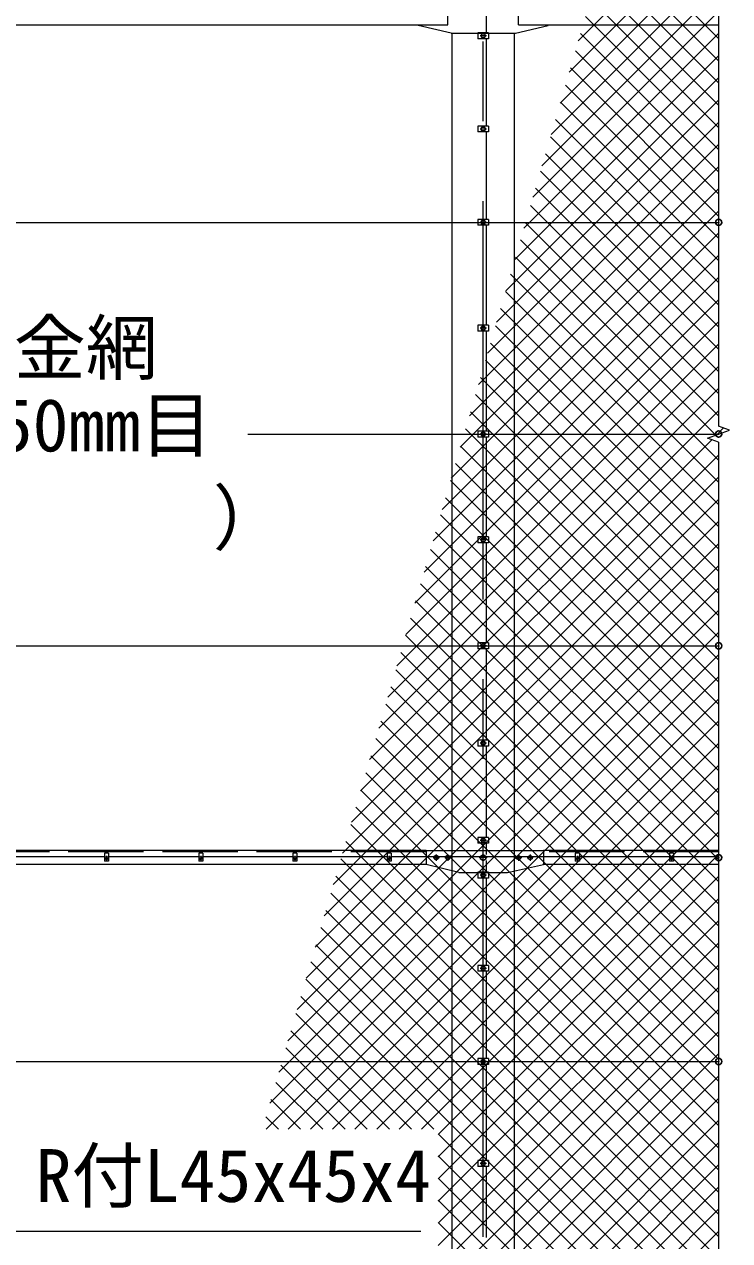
# Model space of a CAD drawing. Units: millimetres, scale not verified. Extents: x -14700 to 14700, y -10395 to 10395.
# Drawn here: x -6034 to -3787, y 227 to 4104 of the extents above; entities that cross this region are included whole.
import ezdxf
from ezdxf.enums import TextEntityAlignment as Align

# ---------------------------------------------------------------- set-up
doc = ezdxf.new("R2010")
doc.units = ezdxf.units.MM
doc.header["$LTSCALE"] = 40
doc.header["$PDMODE"] = 32
doc.header["$PDSIZE"] = 20
doc.linetypes.add('DASHED', pattern=[7.5, 6, -1.5])
doc.linetypes.add('USER1', pattern=[50.8, 31.75, -6.35, 6.35, -6.35])
for name, color, linetype, lineweight in [('0-1_D-STR-DIM', 7, 'Continuous', 13), ('0-4_D-STR3', 3, 'Continuous', 13), ('0-8_D-STR-TXT', 7, 'Continuous', 13), ('0-9_D-STR1', 1, 'Continuous', 18), ('0-A_D-BMK', 2, 'USER1', 13), ('0-B_D-STR2', 7, 'Continuous', 13)]:
    doc.layers.add(name, color=color, linetype=linetype, lineweight=lineweight)
doc.layers.add('0-3_Defpoints', color=253, linetype='Continuous')
doc.styles.add('ＭＳ ゴシック', font='')
doc.styles.get('ＭＳ ゴシック').set_extended_font_data('MS Gothic')

msp = doc.modelspace()

# ---------------------------------------------------------------- linework, layer by layer
at = {"layer": '0-1_D-STR-DIM'}
for p, q in [((-3822.27, 4622.02), (-3822.27, 2823.39)), ((-3857.5, 2784.91), (-3787.02, 2810.56)), ((-3787.02, 2810.56), (-3822.26, 2823.39)), ((-3822.26, 2772.09), (-3857.5, 2784.91)), ((-3822.27, 2772.09), (-3822.27, 173.39))]:
    msp.add_line(p, q, dxfattribs=at)
at = {"layer": '0-3_Defpoints'}
for p in [(-3822.27, 3472.74), (-3822.27, 2797.74), (-3822.27, 2122.74), (-3822.27, 1447.74), (-3822.27, 797.74)]:
    msp.add_point(p, dxfattribs=at)
at = {"layer": '0-4_D-STR3'}
for p, q in [((-4562.27, 4077.24), (-4562.27, 4142.74)), ((-4779.29, 4102.74), (-4779.29, 4100.74)), ((-4674.77, 4075.74), (-4779.29, 4100.74)), ((-4674.77, 4075.74), (-4469.77, 4075.74)), ((-4555.07, 4077.24), (-4589.47, 4077.24)), ((-4589.47, 4077.24), (-4589.47, 4058.24)), ((-4572.27, 4075.24), (-4578.77, 4071.49)), ((-4578.77, 4071.49), (-4578.77, 4063.98)), ((-4565.77, 4071.49), (-4572.27, 4075.24)), ((-4565.77, 4063.98), (-4565.77, 4071.49)), ((-4555.07, 4077.24), (-4555.07, 4058.24)), ((-4469.77, 4075.74), (-4365.24, 4100.74)), ((-4365.24, 4102.74), (-4365.24, 4100.74)), ((-4555.07, 4058.24), (-4589.47, 4058.24)), ((-4578.77, 4063.98), (-4572.27, 4060.23)), ((-4572.27, 4060.23), (-4565.77, 4063.98)), ((-4562.27, 3779.74), (-4562.27, 4058.24)), ((-4555.07, 3779.74), (-4589.47, 3779.74)), ((-4589.47, 3779.74), (-4589.47, 3760.74)), ((-4572.27, 3777.74), (-4578.77, 3773.99)), ((-4578.77, 3773.99), (-4578.77, 3766.48)), ((-4578.77, 3766.48), (-4572.27, 3762.73)), ((-4565.77, 3773.99), (-4572.27, 3777.74)), ((-4572.27, 3762.73), (-4565.77, 3766.48)), ((-4565.77, 3766.48), (-4565.77, 3773.99)), ((-4555.07, 3779.74), (-4555.07, 3760.74)), ((-4555.07, 3760.74), (-4589.47, 3760.74)), ((-4562.27, 3482.24), (-4562.27, 3760.74)), ((-10555.07, 3472.74), (-3822.27, 3472.74)), ((-4555.07, 3482.24), (-4589.47, 3482.24)), ((-4589.47, 3482.24), (-4589.47, 3463.24)), ((-4555.07, 3463.24), (-4589.47, 3463.24)), ((-4572.27, 3480.24), (-4578.77, 3476.49)), ((-4578.77, 3476.49), (-4578.77, 3468.98)), ((-4578.77, 3468.98), (-4572.27, 3465.23)), ((-4565.77, 3476.49), (-4572.27, 3480.24)), ((-4572.27, 3465.23), (-4565.77, 3468.98)), ((-4565.77, 3468.98), (-4565.77, 3476.49)), ((-4562.27, 3144.74), (-4562.27, 3463.24)), ((-4555.07, 3482.24), (-4555.07, 3463.24)), ((-4555.07, 3144.74), (-4589.47, 3144.74)), ((-4589.47, 3144.74), (-4589.47, 3125.74)), ((-4572.27, 3142.74), (-4578.77, 3138.99)), ((-4565.77, 3138.99), (-4572.27, 3142.74)), ((-4555.07, 3144.74), (-4555.07, 3125.74)), ((-4555.07, 3125.74), (-4589.47, 3125.74)), ((-4578.77, 3138.99), (-4578.77, 3131.48)), ((-4578.77, 3131.48), (-4572.27, 3127.73)), ((-4572.27, 3127.73), (-4565.77, 3131.48)), ((-4565.77, 3131.48), (-4565.77, 3138.99)), ((-4562.27, 2807.24), (-4562.27, 3125.74)), ((-5322.27, 2797.74), (-3822.27, 2797.74)), ((-4555.07, 2807.24), (-4589.47, 2807.24)), ((-4589.47, 2807.24), (-4589.47, 2788.24)), ((-4572.27, 2805.24), (-4578.77, 2801.49)), ((-4578.77, 2801.49), (-4578.77, 2793.98)), ((-4578.77, 2793.98), (-4572.27, 2790.23)), ((-4565.77, 2801.49), (-4572.27, 2805.24)), ((-4572.27, 2790.23), (-4565.77, 2793.98)), ((-4565.77, 2793.98), (-4565.77, 2801.49)), ((-4555.07, 2807.24), (-4555.07, 2788.24)), ((-4555.07, 2788.24), (-4589.47, 2788.24)), ((-4562.27, 2469.74), (-4562.27, 2788.24)), ((-4555.07, 2469.74), (-4589.47, 2469.74)), ((-4589.47, 2469.74), (-4589.47, 2450.74)), ((-4555.07, 2450.74), (-4589.47, 2450.74)), ((-4572.27, 2467.74), (-4578.77, 2463.99)), ((-4578.77, 2463.99), (-4578.77, 2456.48)), ((-4578.77, 2456.48), (-4572.27, 2452.73)), ((-4565.77, 2463.99), (-4572.27, 2467.74)), ((-4572.27, 2452.73), (-4565.77, 2456.48)), ((-4565.77, 2456.48), (-4565.77, 2463.99)), ((-4562.27, 2132.24), (-4562.27, 2450.74)), ((-4555.07, 2469.74), (-4555.07, 2450.74)), ((-10555.07, 2122.74), (-3822.27, 2122.74)), ((-4555.07, 2132.24), (-4589.47, 2132.24)), ((-4589.47, 2132.24), (-4589.47, 2113.24)), ((-4555.07, 2113.24), (-4589.47, 2113.24)), ((-4572.27, 2130.24), (-4578.77, 2126.49)), ((-4578.77, 2126.49), (-4578.77, 2118.98)), ((-4578.77, 2118.98), (-4572.27, 2115.23)), ((-4565.77, 2126.49), (-4572.27, 2130.24)), ((-4572.27, 2115.23), (-4565.77, 2118.98)), ((-4565.77, 2118.98), (-4565.77, 2126.49)), ((-4562.27, 1822.24), (-4562.27, 2113.24)), ((-4555.07, 2132.24), (-4555.07, 2113.24)), ((-4555.07, 1803.24), (-4589.47, 1803.24)), ((-4572.27, 1820.24), (-4578.77, 1816.49)), ((-4578.77, 1816.49), (-4578.77, 1808.98)), ((-4578.77, 1808.98), (-4572.27, 1805.23)), ((-4565.77, 1816.49), (-4572.27, 1820.24)), ((-4572.27, 1805.23), (-4565.77, 1808.98)), ((-4565.77, 1808.98), (-4565.77, 1816.49)), ((-4562.27, 1512.24), (-4562.27, 1803.24)), ((-4555.07, 1822.24), (-4555.07, 1803.24)), ((-4572.27, 1510.24), (-4578.77, 1506.49)), ((-4578.77, 1506.49), (-4578.77, 1498.98)), ((-4578.77, 1498.98), (-4572.27, 1495.23)), ((-4565.77, 1506.49), (-4572.27, 1510.24)), ((-4572.27, 1495.23), (-4565.77, 1498.98)), ((-4565.77, 1498.98), (-4565.77, 1506.49)), ((-4562.27, 1457.24), (-4562.27, 1493.24)), ((-6065.77, 1451.24), (-5778.77, 1451.24)), ((-5778.77, 1462.24), (-5778.77, 1436.24)), ((-5765.77, 1462.24), (-5778.77, 1462.24)), ((-5765.77, 1436.24), (-5778.77, 1436.24)), ((-5765.77, 1462.24), (-5765.77, 1436.24)), ((-5765.77, 1451.24), (-5478.77, 1451.24)), ((-5478.77, 1462.24), (-5478.77, 1436.24)), ((-5465.77, 1462.24), (-5478.77, 1462.24)), ((-5465.77, 1436.24), (-5478.77, 1436.24)), ((-5465.77, 1462.24), (-5465.77, 1436.24)), ((-5465.77, 1451.24), (-5178.77, 1451.24)), ((-5178.77, 1462.24), (-5178.77, 1436.24)), ((-5165.77, 1462.24), (-5178.77, 1462.24)), ((-5165.77, 1436.24), (-5178.77, 1436.24)), ((-5165.77, 1462.24), (-5165.77, 1436.24)), ((-5165.77, 1451.24), (-4878.77, 1451.24)), ((-4878.77, 1462.24), (-4878.77, 1436.24)), ((-4865.77, 1462.24), (-4878.77, 1462.24)), ((-4865.77, 1436.24), (-4878.77, 1436.24)), ((-4865.77, 1462.24), (-4865.77, 1436.24)), ((-4865.77, 1451.24), (-4278.77, 1451.24)), ((-4754.29, 1470.74), (-4379.77, 1470.74)), ((-4754.29, 1470.74), (-4754.29, 1425.74)), ((-4721.96, 1455.24), (-4728.46, 1451.49)), ((-4728.46, 1451.49), (-4728.46, 1443.98)), ((-4728.46, 1443.98), (-4721.96, 1440.23)), ((-4715.46, 1451.49), (-4721.96, 1455.24)), ((-4721.96, 1440.23), (-4715.46, 1443.98)), ((-4715.46, 1443.98), (-4715.46, 1451.49)), ((-4685, 1455.24), (-4691.5, 1451.49)), ((-4691.5, 1451.49), (-4691.5, 1443.98)), ((-4691.5, 1443.98), (-4685, 1440.23)), ((-4678.5, 1451.49), (-4685, 1455.24)), ((-4685, 1440.23), (-4678.5, 1443.98)), ((-4678.5, 1443.98), (-4678.5, 1451.49)), ((-4580.77, 1452.65), (-4572.27, 1457.55)), ((-4580.77, 1442.83), (-4580.77, 1452.65)), ((-4572.27, 1437.92), (-4580.77, 1442.83)), ((-4563.77, 1442.83), (-4572.27, 1437.92)), ((-4562.27, 1401.24), (-4562.27, 1438.24)), ((-4466.03, 1451.49), (-4459.53, 1455.24)), ((-4466.03, 1443.98), (-4466.03, 1451.49)), ((-4459.53, 1440.23), (-4466.03, 1443.98)), ((-4459.53, 1455.24), (-4453.03, 1451.49)), ((-4453.03, 1443.98), (-4459.53, 1440.23)), ((-4453.03, 1451.49), (-4453.03, 1443.98)), ((-4429.08, 1451.49), (-4422.58, 1455.24)), ((-4429.08, 1443.98), (-4429.08, 1451.49)), ((-4422.58, 1440.23), (-4429.08, 1443.98)), ((-4422.58, 1455.24), (-4416.08, 1451.49)), ((-4416.08, 1443.98), (-4422.58, 1440.23)), ((-4416.08, 1451.49), (-4416.08, 1443.98)), ((-4379.77, 1470.74), (-4379.77, 1425.74)), ((-4278.77, 1462.24), (-4278.77, 1436.24)), ((-4265.77, 1462.24), (-4278.77, 1462.24)), ((-4265.77, 1436.24), (-4278.77, 1436.24)), ((-4265.77, 1462.24), (-4265.77, 1436.24)), ((-4265.77, 1451.24), (-3978.77, 1451.24)), ((-3978.77, 1462.24), (-3978.77, 1436.24)), ((-3965.77, 1462.24), (-3978.77, 1462.24)), ((-3965.77, 1436.24), (-3978.77, 1436.24)), ((-3965.77, 1462.24), (-3965.77, 1436.24)), ((-3965.77, 1451.24), (-3822.26, 1451.24)), ((-4649.77, 1400.74), (-4754.29, 1425.74)), ((-4649.77, 1400.74), (-4494.77, 1400.74)), ((-4572.27, 1399.24), (-4578.77, 1395.49)), ((-4565.77, 1395.49), (-4572.27, 1399.24)), ((-4494.77, 1400.74), (-4379.77, 1425.74)), ((-4578.77, 1395.49), (-4578.77, 1387.98)), ((-4578.77, 1387.98), (-4572.27, 1384.23)), ((-4572.27, 1384.23), (-4565.77, 1387.98)), ((-4565.77, 1387.98), (-4565.77, 1395.49)), ((-4562.27, 1104.24), (-4562.27, 1382.24)), ((-4555.07, 1104.24), (-4589.47, 1104.24)), ((-4589.47, 1104.24), (-4589.47, 1085.24)), ((-4572.27, 1102.24), (-4578.77, 1098.49)), ((-4578.77, 1098.49), (-4578.77, 1090.98)), ((-4578.77, 1090.98), (-4572.27, 1087.23)), ((-4565.77, 1098.49), (-4572.27, 1102.24)), ((-4572.27, 1087.23), (-4565.77, 1090.98)), ((-4565.77, 1090.98), (-4565.77, 1098.49)), ((-4555.07, 1104.24), (-4555.07, 1085.24)), ((-4555.07, 1085.24), (-4589.47, 1085.24)), ((-4562.27, 807.24), (-4562.27, 1085.24)), ((-10555.07, 797.74), (-3822.27, 797.74)), ((-4555.07, 807.24), (-4589.47, 807.24)), ((-4589.47, 807.24), (-4589.47, 788.24)), ((-4555.07, 788.24), (-4589.47, 788.24)), ((-4572.27, 805.24), (-4578.77, 801.49)), ((-4578.77, 801.49), (-4578.77, 793.98)), ((-4578.77, 793.98), (-4572.27, 790.23)), ((-4565.77, 801.49), (-4572.27, 805.24)), ((-4572.27, 790.23), (-4565.77, 793.98)), ((-4565.77, 793.98), (-4565.77, 801.49)), ((-4562.27, 482.24), (-4562.27, 788.24)), ((-4555.07, 807.24), (-4555.07, 788.24)), ((-4555.07, 482.24), (-4589.47, 482.24)), ((-4589.47, 482.24), (-4589.47, 463.24)), ((-4572.27, 480.24), (-4578.77, 476.49)), ((-4578.77, 476.49), (-4578.77, 468.98)), ((-4578.77, 468.98), (-4572.27, 465.23)), ((-4565.77, 476.49), (-4572.27, 480.24)), ((-4572.27, 465.23), (-4565.77, 468.98)), ((-4565.77, 468.98), (-4565.77, 476.49)), ((-4555.07, 482.24), (-4555.07, 463.24)), ((-4555.07, 463.24), (-4589.47, 463.24)), ((-4562.27, 237.24), (-4562.27, 463.24))]:
    msp.add_line(p, q, dxfattribs=at)
for points in [[(-4555.07, 1822.24), (-4589.47, 1822.24), (-4589.47, 1803.24)], [(-4555.07, 1512.24), (-4555.07, 1493.24), (-4589.47, 1493.24)], [(-4555.07, 1512.24), (-4589.47, 1512.24), (-4589.47, 1493.24)], [(-4572.27, 1457.55), (-4563.77, 1452.65), (-4563.77, 1442.83)], [(-4555.07, 1401.24), (-4555.07, 1382.24), (-4589.47, 1382.24)], [(-4555.07, 1401.24), (-4589.47, 1401.24), (-4589.47, 1382.24)]]:
    msp.add_lwpolyline(points, dxfattribs=at)
for centre, radius in [((-4572.27, 4067.74), 6.25), ((-4572.27, 3770.24), 6.25), ((-4572.27, 3472.74), 6.25), ((-4572.27, 3135.24), 6.25), ((-4572.27, 2797.74), 6.25), ((-4572.27, 2460.24), 6.25), ((-4572.27, 2122.74), 6.25), ((-4572.27, 1812.74), 6.25), ((-4572.27, 1502.74), 6.25), ((-5772.27, 1446.24), 5.25), ((-5472.27, 1446.24), 5.25), ((-5172.27, 1446.24), 5.25), ((-4872.27, 1446.24), 5.25), ((-4721.96, 1447.74), 6.25), ((-4685, 1447.74), 6.25), ((-4572.27, 1447.74), 8.25), ((-4459.53, 1447.74), 6.25), ((-4422.58, 1447.74), 6.25), ((-4272.27, 1446.24), 5.25), ((-3972.27, 1446.24), 5.25), ((-4572.27, 1391.74), 6.25), ((-4572.27, 1094.74), 6.25), ((-4572.27, 797.74), 6.25), ((-4572.27, 472.74), 6.25)]:
    msp.add_circle(centre, radius, dxfattribs=at)
at = {"layer": '0-8_D-STR-TXT'}
msp.add_lwpolyline([(-4770.59, 255.61), (-7213.17, 255.61), (-7213.17, -1127.76)], dxfattribs=at)
at = {"layer": '0-9_D-STR1'}
for p, q in [((-4685, 4102.74), (-4685, 4147.74)), ((-4459.53, 4102.74), (-4459.53, 4147.74)), ((-10672.27, 4102.74), (-4685, 4102.74)), ((-4672.27, 4075.74), (-4672.27, -1129.26)), ((-4472.27, -1129.26), (-4472.27, 4075.74)), ((-4459.53, 4102.74), (-3822.27, 4102.74)), ((-4754.29, 1470.24), (-7354.77, 1470.24)), ((-3822.27, 1470.24), (-4379.77, 1470.24)), ((-4752.2, 1425.24), (-7354.77, 1425.24)), ((-3822.27, 1425.24), (-4382.07, 1425.24))]:
    msp.add_line(p, q, dxfattribs=at)
at = {"layer": '0-9_D-STR1', "linetype": 'DASHED'}
for p, q in [((-4754.29, 1466.24), (-7354.77, 1466.24)), ((-3822.27, 1466.24), (-4379.77, 1466.24))]:
    msp.add_line(p, q, dxfattribs=at)
at = {"layer": '0-A_D-BMK'}
for p, q in [((-4572.27, -5857.26), (-4572.27, 5326.52)), ((-4562.27, 4067.74), (-4582.27, 4067.74)), ((-4562.27, 3770.24), (-4582.27, 3770.24)), ((-4562.27, 3472.74), (-4582.27, 3472.74)), ((-4562.27, 3135.24), (-4582.27, 3135.24)), ((-4562.27, 2797.74), (-4582.27, 2797.74)), ((-4562.27, 2460.24), (-4582.27, 2460.24)), ((-4562.27, 2122.74), (-4582.27, 2122.74)), ((-4562.27, 1812.74), (-4582.27, 1812.74)), ((-4562.27, 1502.74), (-4582.27, 1502.74)), ((-5779.71, 1446.24), (-5764.83, 1446.24)), ((-5772.27, 1453.68), (-5772.27, 1438.8)), ((-5479.71, 1446.24), (-5464.83, 1446.24)), ((-5472.27, 1453.68), (-5472.27, 1438.8)), ((-5179.71, 1446.24), (-5164.83, 1446.24)), ((-5172.27, 1453.68), (-5172.27, 1438.8)), ((-4879.71, 1446.24), (-4864.83, 1446.24)), ((-4872.27, 1453.68), (-4872.27, 1438.8)), ((-4731.96, 1447.74), (-4711.96, 1447.74)), ((-4721.96, 1457.74), (-4721.96, 1437.74)), ((-4695, 1447.74), (-4675, 1447.74)), ((-4685, 1457.74), (-4685, 1437.74)), ((-4559.52, 1447.74), (-4585.02, 1447.74)), ((-4449.53, 1447.74), (-4469.53, 1447.74)), ((-4459.53, 1457.74), (-4459.53, 1437.74)), ((-4412.58, 1447.74), (-4432.58, 1447.74)), ((-4422.58, 1457.74), (-4422.58, 1437.74)), ((-4279.71, 1446.24), (-4264.83, 1446.24)), ((-4272.27, 1453.68), (-4272.27, 1438.8)), ((-3979.71, 1446.24), (-3964.83, 1446.24)), ((-3972.27, 1453.68), (-3972.27, 1438.8)), ((-4562.27, 1391.74), (-4582.27, 1391.74)), ((-4562.27, 1094.74), (-4582.27, 1094.74)), ((-4562.27, 797.74), (-4582.27, 797.74)), ((-4562.27, 472.74), (-4582.27, 472.74))]:
    msp.add_line(p, q, dxfattribs=at)
at = {"layer": '0-B_D-STR2'}
for p, q in [((-4413.92, 3553.46), (-3823.64, 4143.74)), ((-4385.01, 3653.07), (-3894.35, 4143.74)), ((-4356.1, 3752.69), (-3965.06, 4143.74)), ((-4327.2, 3852.31), (-4035.77, 4143.74)), ((-4298.29, 3951.92), (-4106.48, 4143.74)), ((-4269.39, 4051.54), (-4177.19, 4143.74)), ((-3822.27, 3704.84), (-4246.8, 4129.37)), ((-3822.27, 3775.55), (-4190.46, 4143.74)), ((-3822.27, 3846.26), (-4119.74, 4143.74)), ((-3822.27, 3916.97), (-4049.03, 4143.74)), ((-3822.27, 3987.68), (-3978.32, 4143.74)), ((-3822.27, 4058.39), (-3907.61, 4143.74)), ((-4442.82, 3453.84), (-3822.27, 4074.4)), ((-3822.27, 3634.13), (-4262.71, 4074.57)), ((-4471.73, 3354.22), (-3822.27, 4003.69)), ((-3822.27, 3563.42), (-4278.61, 4019.76)), ((-3822.27, 3492.71), (-4294.51, 3964.95)), ((-4500.64, 3254.61), (-3822.27, 3932.97)), ((-3822.27, 3422), (-4310.42, 3910.14)), ((-4529.54, 3154.99), (-3822.27, 3862.26)), ((-3822.27, 3351.29), (-4326.32, 3855.34)), ((-3822.27, 3280.57), (-4342.22, 3800.53)), ((-4558.45, 3055.37), (-3822.27, 3791.55)), ((-3822.27, 3209.86), (-4358.13, 3745.72)), ((-4587.35, 2955.76), (-3822.27, 3720.84)), ((-3822.27, 3139.15), (-4374.03, 3690.92)), ((-4616.26, 2856.14), (-3822.27, 3650.13)), ((-3822.27, 3068.44), (-4389.93, 3636.11)), ((-4645.17, 2756.52), (-3822.27, 3579.42)), ((-3822.27, 2997.73), (-4405.84, 3581.3)), ((-4674.07, 2656.91), (-3822.27, 3508.71)), ((-3822.27, 2927.02), (-4421.74, 3526.49)), ((-3822.27, 2856.31), (-4437.64, 3471.69)), ((-4702.98, 2557.29), (-3822.27, 3438)), ((-3831.16, 2794.5), (-4453.55, 3416.88)), ((-4731.88, 2457.67), (-3822.27, 3367.29)), ((-3822.27, 2714.89), (-4469.45, 3362.07)), ((-4760.79, 2358.06), (-3822.27, 3296.58)), ((-3822.27, 2644.18), (-4485.35, 3307.27)), ((-4789.7, 2258.44), (-3822.27, 3225.87)), ((-3822.27, 2573.47), (-4501.26, 3252.46)), ((-3822.27, 2502.76), (-4517.16, 3197.65)), ((-4818.6, 2158.82), (-3822.27, 3155.16)), ((-3822.27, 2432.05), (-4533.07, 3142.84)), ((-4847.51, 2059.21), (-3822.27, 3084.45)), ((-3822.27, 2361.34), (-4548.97, 3088.04)), ((-3822.27, 2290.63), (-4564.87, 3033.23)), ((-4876.41, 1959.59), (-3822.27, 3013.74)), ((-3822.27, 2219.91), (-4580.78, 2978.42)), ((-4905.32, 1859.97), (-3822.27, 2943.03)), ((-3822.27, 2149.2), (-4596.68, 2923.62)), ((-4934.23, 1760.36), (-3822.27, 2872.31)), ((-3822.27, 2078.49), (-4612.58, 2868.81)), ((-3822.27, 2007.78), (-4628.49, 2814)), ((-3828.35, 2795.52), (-3806.29, 2817.58)), ((-4963.13, 1660.74), (-3843.91, 2779.97)), ((-3822.27, 1937.07), (-4644.39, 2759.19)), ((-4992.04, 1561.12), (-3822.27, 2730.89)), ((-3822.27, 1866.36), (-4660.29, 2704.39)), ((-5020.94, 1461.5), (-3822.27, 2660.18)), ((-3822.27, 1795.65), (-4676.2, 2649.58)), ((-5049.85, 1361.89), (-3822.27, 2589.47)), ((-3822.27, 1724.94), (-4692.1, 2594.77)), ((-3822.27, 1654.23), (-4708, 2539.97)), ((-5078.76, 1262.27), (-3822.27, 2518.76)), ((-3822.27, 1583.52), (-4723.91, 2485.16)), ((-5107.66, 1162.65), (-3822.27, 2448.05)), ((-3822.27, 1512.81), (-4739.81, 2430.35)), ((-5136.57, 1063.04), (-3822.27, 2377.34)), ((-3822.27, 1442.1), (-4755.72, 2375.54)), ((-5165.48, 963.42), (-3822.27, 2306.63)), ((-3822.27, 1371.39), (-4771.62, 2320.74)), ((-3822.27, 1300.68), (-4787.52, 2265.93)), ((-5194.38, 863.8), (-3822.27, 2235.92)), ((-3822.27, 1229.96), (-4803.43, 2211.12)), ((-5223.29, 764.19), (-3822.27, 2165.21)), ((-3822.27, 1159.25), (-4819.33, 2156.32)), ((-5252.19, 664.57), (-3822.27, 2094.5)), ((-3822.27, 1088.54), (-4835.23, 2101.51)), ((-5264.23, 581.82), (-3822.27, 2023.79)), ((-3822.27, 1017.83), (-4851.14, 2046.7)), ((-3822.27, 947.12), (-4867.04, 1991.89)), ((-5193.52, 581.82), (-3822.27, 1953.08)), ((-3822.27, 876.41), (-4882.94, 1937.09)), ((-5122.81, 581.82), (-3822.27, 1882.37)), ((-3822.27, 805.7), (-4898.85, 1882.28)), ((-3822.27, 734.99), (-4914.75, 1827.47)), ((-5052.1, 581.82), (-3822.27, 1811.65)), ((-3822.27, 664.28), (-4930.65, 1772.67)), ((-4981.39, 581.82), (-3822.27, 1740.94)), ((-3822.27, 593.57), (-4946.56, 1717.86)), ((-4910.68, 581.82), (-3822.27, 1670.23)), ((-3822.27, 522.86), (-4962.46, 1663.05)), ((-3822.27, 452.15), (-4978.36, 1608.25)), ((-4839.97, 581.82), (-3822.27, 1599.52)), ((-3822.27, 381.44), (-4994.27, 1553.44)), ((-4769.26, 581.82), (-3822.27, 1528.81)), ((-3822.27, 310.73), (-5010.17, 1498.63)), ((-3822.27, 240.02), (-5026.08, 1443.82)), ((-4715.59, 564.77), (-3822.27, 1458.1)), ((-3806.45, 153.49), (-5041.98, 1389.02)), ((-4715.59, 494.06), (-3822.27, 1387.39)), ((-3822.27, 98.59), (-5057.88, 1334.21)), ((-4715.59, 423.35), (-3822.27, 1316.68)), ((-3822.27, 27.88), (-5073.79, 1279.4)), ((-4715.59, 352.64), (-3822.27, 1245.97)), ((-3822.27, -42.83), (-5089.69, 1224.6)), ((-3822.27, -113.54), (-5105.59, 1169.79)), ((-4715.59, 281.93), (-3822.27, 1175.26)), ((-3822.27, -184.25), (-5121.5, 1114.98)), ((-4715.59, 211.22), (-3822.27, 1104.55)), ((-3822.27, -254.96), (-5137.4, 1060.17)), ((-5685.78, -829.68), (-3822.27, 1033.84)), ((-4729.76, 581.82), (-5153.3, 1005.37)), ((-5714.69, -929.3), (-3822.27, 963.13)), ((-4800.47, 581.82), (-5169.21, 950.56)), ((-5743.6, -1028.91), (-3822.27, 892.42)), ((-4871.18, 581.82), (-5185.11, 895.75)), ((-5772.5, -1128.53), (-3822.27, 821.7)), ((-4941.89, 581.82), (-5201.01, 840.95)), ((-5012.6, 581.82), (-5216.92, 786.14)), ((-5801.41, -1228.15), (-3822.27, 750.99)), ((-5083.31, 581.82), (-5232.82, 731.33)), ((-5830.32, -1327.76), (-3822.27, 680.28)), ((-5154.02, 581.82), (-5248.73, 676.52)), ((-5224.73, 581.82), (-5264.63, 621.72)), ((-5859.22, -1427.38), (-3822.27, 609.57)), ((-3822.27, -325.67), (-4715.59, 567.66)), ((-5888.13, -1527), (-3822.27, 538.86)), ((-5917.03, -1626.62), (-3822.27, 468.15)), ((-3822.27, -396.38), (-4715.59, 496.95)), ((-5945.94, -1726.23), (-3822.27, 397.44)), ((-3822.27, -467.09), (-4715.59, 426.23)), ((-3822.27, -537.8), (-4715.59, 355.52)), ((-5974.85, -1825.85), (-3822.27, 326.73)), ((-3822.27, -608.51), (-4715.59, 284.81)), ((-6003.75, -1925.47), (-3822.27, 256.02))]:
    msp.add_line(p, q, dxfattribs=at)

# ---------------------------------------------------------------- texts
at = {"layer": '0-8_D-STR-TXT', "style": 'ＭＳ ゴシック'}
for s, p in [('菱形金網', (-6527.09, 2938.6)), ('φ3.2x50mm目', (-6754.5, 2692.07)), ('（\u3000\u3000   \u3000\u3000）', (-6925.06, 2396.42)), ('孔付胴縁 R付L45x45x4', (-7031.38, 299.66))]:
    msp.add_text(s, height=168.3, dxfattribs=at).set_placement(p, align=Align.BOTTOM_LEFT)

doc.saveas('drawing.dxf')
